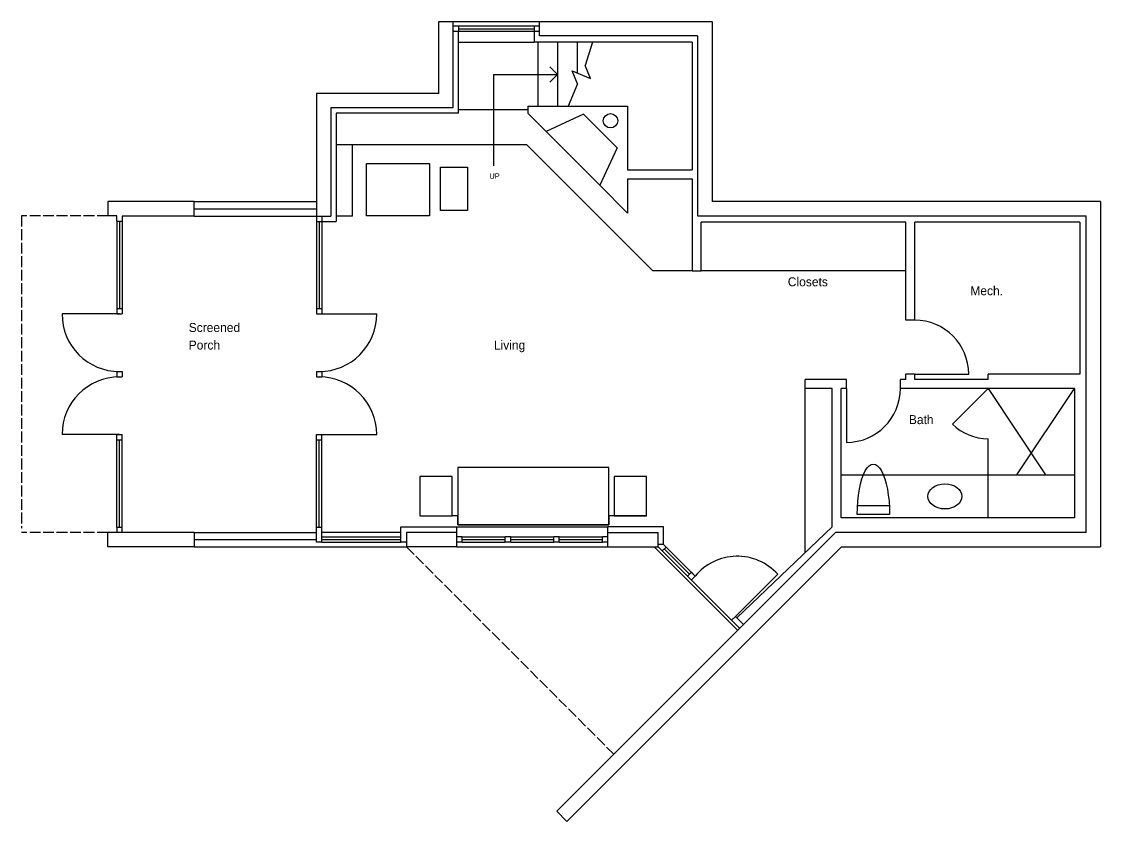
# Model space of a CAD drawing. Header units: inches. Extents: x -16498 to 2265, y 602 to 7454.
# Drawn here: x -5316 to -4716, y 701 to 1146 of the extents above; entities that cross this region are included whole.
import ezdxf

# ---------------------------------------------------------------- set-up
doc = ezdxf.new("R2010")
doc.units = ezdxf.units.IN
doc.header["$LTSCALE"] = 0.5
doc.header["$MEASUREMENT"] = 0
doc.linetypes.add('ACAD_ISO02W100', pattern=[15, 12, -3])
for name, color, linetype in [('A-doors', 254, 'Continuous'), ('A-Elev-North', 7, 'Continuous'), ('A-fixtures', 140, 'Continuous'), ('A-furniture', 33, 'Continuous'), ('A-glazing', 252, 'Continuous'), ('A-millwork', 252, 'Continuous'), ('A-soffit', 251, 'ACAD_ISO02W100'), ('A-stairs', 252, 'Continuous'), ('A-text', 254, 'Continuous'), ('A-walls', 7, 'Continuous')]:
    doc.layers.add(name, color=color, linetype=linetype)

msp = doc.modelspace()

# ---------------------------------------------------------------- linework, layer by layer
at = {"layer": 'A-doors'}
for p, q in [((-5152.09, 1046.04), (-5152.09, 1034.87)), ((-5263.09, 1035.04, -0.01), (-5260.09, 1035.04, -0.01)), ((-5260.09, 1037.87, -0.01), (-5260.09, 1035.04, -0.01)), ((-5152.09, 1034.87, -0.01), (-5149.09, 1034.87, -0.01)), ((-5149.09, 1037.87, -0.01), (-5149.09, 1034.87, -0.01)), ((-5263.09, 986.45, -0.01), (-5260.09, 986.45, -0.01)), ((-5263.09, 986.45, -0.01), (-5263.09, 983.45, -0.01)), ((-5260.09, 986.45, -0.01), (-5260.09, 983.45, -0.01)), ((-5152.09, 986.45, -0.01), (-5149.09, 986.45, -0.01)), ((-5152.09, 986.45, -0.01), (-5152.09, 983.45, -0.01)), ((-5149.09, 986.45, -0.01), (-5149.09, 983.45, -0.01)), ((-5261.59, 983.45, -0.01), (-5293.59, 983.45, -0.01)), ((-5263.09, 983.45, -0.01), (-5260.09, 983.45, -0.01)), ((-5152.09, 983.45, -0.01), (-5149.09, 983.45, -0.01)), ((-5150.59, 983.45, -0.01), (-5118.59, 983.45, -0.01)), ((-5263.09, 951.45, -0.01), (-5260.09, 951.45, -0.01)), ((-5263.09, 951.45, -0.01), (-5263.09, 948.45, -0.01)), ((-5263.09, 948.45, -0.01), (-5260.09, 948.45, -0.01)), ((-5260.09, 951.45, -0.01), (-5260.09, 948.45, -0.01)), ((-5152.09, 951.45, -0.01), (-5152.09, 948.45, -0.01)), ((-5152.09, 951.45, -0.01), (-5149.09, 951.45, -0.01)), ((-5152.09, 948.45, -0.01), (-5149.09, 948.45, -0.01)), ((-5149.09, 951.45, -0.01), (-5149.09, 948.45, -0.01)), ((-4819.36, 950.04), (-4789.36, 950.04)), ((-4857.36, 942.04), (-4857.36, 912.04)), ((-5261.59, 916.45, -0.01), (-5293.59, 916.45, -0.01)), ((-5263.09, 913.45, -0.01), (-5263.09, 916.45, -0.01)), ((-5263.09, 916.45, -0.01), (-5260.09, 916.45, -0.01)), ((-5263.09, 913.45, -0.01), (-5260.09, 913.45, -0.01)), ((-5260.09, 913.45, -0.01), (-5260.09, 916.45, -0.01)), ((-5152.09, 913.45, -0.01), (-5152.09, 916.45, -0.01)), ((-5152.09, 916.45, -0.01), (-5149.09, 916.45, -0.01)), ((-5152.09, 913.45, -0.01), (-5149.09, 913.45, -0.01)), ((-5150.59, 916.45, -0.01), (-5118.59, 916.45, -0.01)), ((-5149.09, 913.45, -0.01), (-5149.09, 916.45, -0.01)), ((-5263.09, 864.87, -0.01), (-5260.09, 864.87, -0.01)), ((-5260.09, 862.04, -0.01), (-5260.09, 864.87, -0.01)), ((-5152.09, 856.54, -0.01), (-5152.09, 864.87, -0.01)), ((-5152.09, 864.87, -0.01), (-5149.09, 864.87, -0.01)), ((-5149.09, 856.54, -0.01), (-5149.09, 864.87, -0.01)), ((-5268.09, 854.04, -4869.32), (-5268.09, 862.04, -4869.32)), ((-4920.12, 814.22), (-4895.55, 838.79))]:
    msp.add_line(p, q, dxfattribs=at)
for centre, radius, start, end in [((-5261.59, 983.45, -0.01), 32, 180, 270), ((-5150.59, 983.45, -0.01), 32, 270, 0), ((-4819.36, 950.04), 30, 0, 90), ((-5261.59, 916.45, -0.01), 32, 90, 180), ((-5150.59, 916.45, -0.01), 32, 0, 90), ((-4857.36, 942.04), 30, 270, 0), ((-4918.04, 818.35), 30.39, 42.24829, 140.45563)]:
    msp.add_arc(centre, radius, start, end, dxfattribs=at)
at = {"layer": 'A-Elev-North'}
for p, q in [((-4943.09, 1134.54), (-4943.09, 1063.6)), ((-4943.09, 1058.6), (-4943.09, 1007.54))]:
    msp.add_line(p, q, dxfattribs=at)
at = {"layer": 'A-Elev-North', "color": 253}
msp.add_line((-5034.55, 1097.05), (-5073.09, 1097.05), dxfattribs=at)
at = {"layer": 'A-fixtures'}
for p, q in [((-4798.39, 922.24), (-4778.59, 942.04)), ((-4778.59, 942.04), (-4746.59, 894.04)), ((-4762.59, 894.04), (-4730.59, 942.04)), ((-4851.21, 877.04), (-4833.5, 877.04)), ((-4833.36, 872.04), (-4851.36, 872.04))]:
    msp.add_line(p, q, dxfattribs=at)
msp.add_arc((-4778.59, 942.04), 28, 225, 270, dxfattribs=at)
at = {"layer": 'A-fixtures', "extrusion": (0, 0, -1)}
msp.add_ellipse((-4842.36, 872.04), major_axis=(0, 28), ratio=0.321429, start_param=4.712389, end_param=7.853982, dxfattribs=at)
at = {"layer": 'A-fixtures'}
msp.add_ellipse((-4802.59, 882.04), major_axis=(-9.5, 0), ratio=0.736842, dxfattribs=at)
at = {"layer": 'A-furniture'}
msp.add_lwpolyline([(-5124.32, 1067.06), (-5089.32, 1067.06), (-5089.32, 1038.06), (-5124.32, 1038.06)], close=True, dxfattribs=at)
for points in [[(-5083.09, 1065.04), (-5068.09, 1065.04), (-5068.09, 1041.04), (-5083.09, 1041.04), (-5083.09, 1065.04)], [(-4968.56, 871.16), (-4968.56, 893.16), (-4986.56, 893.16), (-4986.56, 871.16), (-4968.56, 871.16), (-4986.56, 871.16), (-4989.56, 871.16), (-4989.56, 866.16), (-4989.56, 898.16), (-5073.56, 898.16), (-5073.56, 866.16), (-4989.56, 866.16), (-5073.56, 866.16), (-5073.56, 871.16), (-5076.56, 871.16), (-5076.56, 893.16), (-5094.56, 893.16), (-5094.56, 871.16), (-5076.56, 871.16)]]:
    msp.add_lwpolyline(points, dxfattribs=at)
at = {"layer": 'A-glazing'}
for p, q in [((-5028.09, 1143.54), (-5076.09, 1143.54)), ((-5028.09, 1140.54), (-5076.09, 1140.54)), ((-5073.09, 1143.54), (-5073.09, 1140.54)), ((-5073.09, 1142.04), (-5031.09, 1142.04)), ((-5031.09, 1143.54), (-5031.09, 1140.54)), ((-5220.09, 1046.04, -0.01), (-5152.09, 1046.04, 0)), ((-5220.09, 1041.95, -0.01), (-5152.09, 1041.95, 0)), ((-5263.09, 1035.04, -0.01), (-5263.09, 986.45, -0.01)), ((-5260.09, 1035.04, -0.01), (-5260.09, 986.45, -0.01)), ((-5220.09, 1037.87), (-5152.09, 1037.87, -0.01)), ((-5152.09, 1034.87, -0.01), (-5152.09, 986.45, -0.01)), ((-5149.09, 1034.87, -0.01), (-5149.09, 986.45, -0.01)), ((-5263.09, 864.87, -0.01), (-5263.09, 913.45, -0.01)), ((-5260.09, 864.87, -0.01), (-5260.09, 913.45, -0.01)), ((-5152.09, 864.87, -0.01), (-5152.09, 913.45, -0.01)), ((-5149.09, 864.87, -0.01), (-5149.09, 913.45, -0.01)), ((-5220.09, 862.04), (-5152.09, 862.04, -0.01)), ((-5220.09, 858.04, -0.01), (-5152.09, 858.04, -0.01)), ((-5105.09, 862.04, 0), (-5149.09, 862.04, -0.01)), ((-5149.09, 859.54), (-5105.09, 859.54, -0.01)), ((-5149.09, 858.04), (-5105.09, 858.04, -0.01)), ((-5071.06, 859.54), (-5047.06, 859.54)), ((-5044.06, 859.54), (-5020.06, 859.54)), ((-5044.06, 858.04), (-5044.06, 858.04)), ((-5017.06, 859.54), (-4993.06, 859.54)), ((-5220.09, 854.04), (-5102.09, 854.04, 0)), ((-5149.09, 856.54), (-5105.09, 856.54, -0.01)), ((-5071.06, 856.54), (-5047.06, 856.54)), ((-5044.06, 856.54), (-5020.06, 856.54)), ((-5017.06, 856.54), (-4993.06, 856.54)), ((-4957.65, 853.87), (-4941.73, 837.95)), ((-4959.77, 851.75), (-4943.85, 835.83))]:
    msp.add_line(p, q, dxfattribs=at)
at = {"layer": 'A-glazing', "color": 254}
for p, q in [((-5105.09, 856.54, -0.01), (-5105.09, 859.54, -0.01)), ((-5071.06, 859.54), (-5074.06, 859.54)), ((-5071.06, 856.54), (-5071.06, 859.54)), ((-5044.06, 859.54), (-5047.06, 859.54)), ((-5047.06, 856.54), (-5047.06, 859.54)), ((-5044.06, 856.54), (-5044.06, 859.54)), ((-5017.06, 859.54), (-5020.06, 859.54)), ((-5020.06, 856.54), (-5020.06, 859.54)), ((-5017.06, 856.54), (-5017.06, 859.54)), ((-4990.06, 859.54), (-4993.06, 859.54)), ((-4993.06, 856.54), (-4993.06, 859.54)), ((-5149.09, 856.54), (-5152.09, 856.54)), ((-5102.09, 856.54, -0.01), (-5105.09, 856.54, -0.01)), ((-5071.06, 856.54), (-5074.06, 856.54)), ((-5044.06, 856.54), (-5047.06, 856.54)), ((-5017.06, 856.54), (-5020.06, 856.54)), ((-4990.06, 856.54), (-4993.06, 856.54)), ((-4959.77, 851.75), (-4962.06, 854.04)), ((-4959.77, 851.75), (-4957.65, 853.87)), ((-4957.65, 853.87), (-4959.06, 855.29)), ((-4945.72, 837.7), (-4943.6, 839.82)), ((-4943.6, 839.82), (-4941.48, 837.7)), ((-4943.6, 835.58), (-4941.48, 837.7)), ((-4921.18, 813.15), (-4919.06, 815.28))]:
    msp.add_line(p, q, dxfattribs=at)
at = {"layer": 'A-glazing', "color": 253}
for p, q in [((-5071.06, 858.04), (-5047.06, 858.04)), ((-5044.06, 858.04), (-5020.06, 858.04)), ((-5017.06, 858.04), (-4993.06, 858.04)), ((-4958.71, 852.81), (-4944.66, 838.76))]:
    msp.add_line(p, q, dxfattribs=at)
at = {"layer": 'A-millwork'}
for p, q in [((-5132.09, 1037.87), (-5132.09, 1077.57)), ((-4824.36, 1007.54), (-4938.09, 1007.54)), ((-4880.36, 850.76), (-4880.36, 942.04)), ((-4860.36, 894.04), (-4730.59, 894.04))]:
    msp.add_line(p, q, dxfattribs=at)
at = {"layer": 'A-soffit'}
for p, q in [((-5316.09, 1038.04, -4869.32), (-5316.09, 864.3, -4869.32)), ((-5268.09, 1038.04, -4869.32), (-5316.09, 1038.04, -4869.32)), ((-5268.09, 862.04, -4869.32), (-5316.09, 862.04, -4869.32)), ((-5102.09, 854.04, 0), (-4986.75, 738.7, 0))]:
    msp.add_line(p, q, dxfattribs=at)
at = {"layer": 'A-stairs'}
for p, q in [((-5029.05, 1134.54), (-5029.05, 1099.04)), ((-5018.05, 1134.54), (-5018.05, 1099.04)), ((-5007.05, 1134.54), (-5007.05, 1117.47)), ((-4998.65, 1134.54), (-5002.7, 1121.62)), ((-5006.91, 1111.46), (-5009.88, 1118.65)), ((-5009.88, 1118.65), (-4999.72, 1114.44)), ((-4999.72, 1114.44), (-5002.7, 1121.62)), ((-5006.91, 1111.46), (-5012.05, 1099.04)), ((-5035.01, 1077.57), (-4964.97, 1007.54)), ((-4943.59, 1007.54), (-4964.97, 1007.54))]:
    msp.add_line(p, q, dxfattribs=at)
at = {"layer": 'A-text'}
for p, q in [((-5053.55, 1116.54), (-5053.55, 1065.8)), ((-5053.55, 1116.54), (-5018.05, 1116.54)), ((-5018.05, 1116.54), (-5022.29, 1120.79)), ((-5018.05, 1116.54), (-5022.29, 1112.3))]:
    msp.add_line(p, q, dxfattribs=at)
at = {"layer": 'A-walls'}
for p, q in [((-5084.09, 1146.04), (-5076.09, 1146.04)), ((-5084.09, 1106.04), (-5084.09, 1146.04)), ((-5084.09, 1146.04), (-5076.09, 1146.04)), ((-5076.09, 1098.04), (-5076.09, 1146.04)), ((-5028.09, 1146.04), (-4932.09, 1146.04)), ((-5028.09, 1138.04), (-5028.09, 1146.04)), ((-4932.09, 1146.04), (-4932.09, 1046.04)), ((-5073.09, 1095.04), (-5073.09, 1140.54)), ((-5031.09, 1140.54), (-5031.09, 1134.54)), ((-4943.09, 1134.54), (-5031.09, 1134.54)), ((-4940.09, 1138.04), (-5028.09, 1138.04)), ((-4940.09, 1138.04), (-4940.09, 1038.04)), ((-5152.09, 1106.04), (-5152.09, 1046.04)), ((-5084.09, 1106.04), (-5152.09, 1106.04)), ((-5144.09, 1098.04), (-5144.09, 1037.87)), ((-5076.09, 1098.04), (-5144.09, 1098.04)), ((-5084.09, 1098.04), (-5085.09, 1098.04)), ((-5034.55, 1099.04), (-4979.09, 1099.04)), ((-5034.55, 1099.04), (-5034.55, 1095.06)), ((-4979.09, 1099.04), (-4979.09, 1063.6)), ((-5073.09, 1095.04), (-5141.09, 1095.04)), ((-5141.09, 1095.04), (-5141.09, 1034.87)), ((-5024.54, 1085.04), (-5034.55, 1095.06)), ((-5003.59, 1094.61), (-5024.4, 1084.9)), ((-4984.86, 1075.87), (-5003.59, 1094.61)), ((-5024.54, 1085.04), (-4994.56, 1055.07)), ((-4984.86, 1075.87), (-4994.56, 1055.07)), ((-4979.09, 1063.6), (-4943.09, 1063.6)), ((-4979.09, 1058.6), (-4979.09, 1039.6)), ((-4979.09, 1058.6), (-4943.09, 1058.6)), ((-4979.09, 1039.6), (-4994.56, 1055.07)), ((-5220.09, 1046.04), (-5268.09, 1046.04)), ((-5268.09, 1046.04), (-5268.09, 1038.04)), ((-5220.09, 1037.87, -0.01), (-5220.09, 1046.04, -0.01)), ((-4716.09, 1046.04), (-4932.09, 1046.04)), ((-4716.09, 1046.04), (-4716.09, 854.04)), ((-5263.09, 1038.04, -0.01), (-5268.09, 1038.04)), ((-5263.09, 1035.04, -0.01), (-5263.09, 1038.04, -0.01)), ((-4940.09, 1038.04), (-4724.09, 1038.04)), ((-4724.09, 862.04), (-4724.09, 1038.04)), ((-5220.09, 1037.87, -0.01), (-5260.09, 1037.87, -0.01)), ((-5152.09, 1037.87, -0.01), (-5144.09, 1037.87, -0.01)), ((-5149.09, 1034.87, -0.01), (-5141.09, 1034.87, -0.01)), ((-4824.36, 1034.54), (-4938.09, 1034.54)), ((-4938.09, 1007.54), (-4938.09, 1034.54)), ((-4824.36, 980.04), (-4824.36, 1034.54)), ((-4819.36, 980.04), (-4819.36, 1034.54)), ((-4727.59, 1034.54), (-4819.36, 1034.54)), ((-4727.59, 1034.54), (-4727.59, 950.04)), ((-4943.09, 1007.54), (-4938.09, 1007.54)), ((-4819.36, 980.04), (-4824.36, 980.04)), ((-4819.36, 950.04), (-4824.36, 950.04)), ((-4824.36, 947.04), (-4824.36, 950.04)), ((-4819.36, 947.04), (-4819.36, 950.04)), ((-4778.59, 947.04), (-4778.59, 950.04)), ((-4727.59, 950.04), (-4778.59, 950.04)), ((-4880.36, 942.04), (-4880.36, 947.04)), ((-4865.36, 947.04), (-4880.36, 947.04)), ((-4865.36, 942.04), (-4880.36, 942.04)), ((-4857.36, 947.04), (-4865.36, 947.04)), ((-4865.36, 865.04), (-4865.36, 942.04)), ((-4860.36, 870.04), (-4860.36, 942.04)), ((-4857.36, 942.04), (-4860.36, 942.04)), ((-4857.36, 942.04), (-4860.36, 942.04)), ((-4857.36, 942.04), (-4857.36, 947.04)), ((-4824.36, 947.04), (-4827.36, 947.04)), ((-4827.36, 942.04), (-4827.36, 947.04)), ((-4824.36, 947.04), (-4827.36, 947.04)), ((-4730.59, 942.04), (-4827.36, 942.04)), ((-4778.59, 947.04), (-4819.36, 947.04)), ((-4730.59, 942.04), (-4730.59, 870.04)), ((-4778.59, 870.04), (-4778.59, 914.04)), ((-4730.59, 870.04), (-4860.36, 870.04)), ((-5263.09, 864.87, -0.01), (-5263.09, 862.04)), ((-5105.09, 865.04, 0), (-5074.06, 865.04, 0)), ((-5105.09, 859.54, -0.01), (-5105.09, 865.04, -0.01)), ((-5074.06, 862.04), (-5074.06, 865.04)), ((-4990.06, 862.04), (-4990.06, 865.04)), ((-4959.06, 865.04), (-4990.06, 865.04)), ((-4959.06, 855.29), (-4959.06, 865.04)), ((-4918.36, 814.58), (-4865.36, 865.04)), ((-5220.09, 862.04), (-5268.09, 862.04)), ((-5220.09, 862.04, -0.01), (-5220.09, 854.04, -0.01)), ((-5074.06, 862.04), (-5102.09, 862.04, 0)), ((-5102.09, 862.04, -0.01), (-5102.09, 854.04, -0.01)), ((-5074.06, 854.04), (-5074.06, 862.04)), ((-5018.49, 706.96), (-4863.41, 862.04)), ((-4990.06, 854.04), (-4990.06, 862.04)), ((-4990.06, 862.04), (-4962.06, 862.04)), ((-4962.06, 854.04), (-4962.06, 862.04)), ((-4724.09, 862.04), (-4863.41, 862.04)), ((-5220.09, 854.04), (-5268.09, 854.04)), ((-5074.06, 854.04), (-5102.09, 854.04, 0)), ((-4860.09, 854.04), (-5012.83, 701.31)), ((-4990.06, 854.04), (-4962.06, 854.04)), ((-4959.06, 855.29), (-4962.06, 855.29)), ((-4860.09, 854.04), (-4716.09, 854.04)), ((-4945.72, 837.7), (-4916.74, 808.71)), ((-5012.83, 701.31), (-5018.49, 706.96))]:
    msp.add_line(p, q, dxfattribs=at)
at = {"layer": 'A-walls', "color": 253}
for p, q in [((-5076.09, 1146.04), (-5028.09, 1146.04)), ((-5073.09, 1134.54), (-5031.09, 1134.54)), ((-5074.06, 865.04), (-4990.06, 865.04)), ((-5074.06, 854.04), (-4990.06, 854.04)), ((-4964.34, 854.04), (-4917.88, 807.58))]:
    msp.add_line(p, q, dxfattribs=at)
at = {"layer": 'A-walls', "color": 252}
for p, q in [((-5035.01, 1077.57), (-5141.09, 1077.57)), ((-5261.59, 1035.04, -0.01), (-5261.59, 986.45, -0.01)), ((-5150.59, 1034.87, -0.01), (-5150.59, 986.45, -0.01)), ((-5132.09, 1037.87, -0.01), (-5141.09, 1037.87, -0.01)), ((-5261.59, 864.87, -0.01), (-5261.59, 913.45, -0.01)), ((-5150.59, 864.87, -0.01), (-5150.59, 913.45, -0.01))]:
    msp.add_line(p, q, dxfattribs=at)
at = {"layer": 'A-walls', "color": 254}
for p, q in [((-4921.18, 813.15), (-4916.74, 808.71)), ((-4919.06, 815.28), (-4914.61, 810.84))]:
    msp.add_line(p, q, dxfattribs=at)
at = {"layer": 'A-walls'}
msp.add_circle((-4988.57, 1090.9), 4, dxfattribs=at)

# ---------------------------------------------------------------- texts
at = {"layer": 'A-soffit', "color": 7}
for s, p in [('Closets', (-4889.96, 998.85)), ('Mech.', (-4788.47, 993.88)), ('Screened', (-5223.15, 973.45)), ('Porch', (-5223.15, 963.69)), ('Living', (-5053.42, 963.69)), ('Bath', (-4822.62, 922.23))]:
    msp.add_text(s, height=5, dxfattribs=at).set_placement(p)
at = {"layer": 'A-text'}
msp.add_text('UP', height=3, dxfattribs=at).set_placement((-5055.93, 1058.68))

doc.saveas('drawing.dxf')
